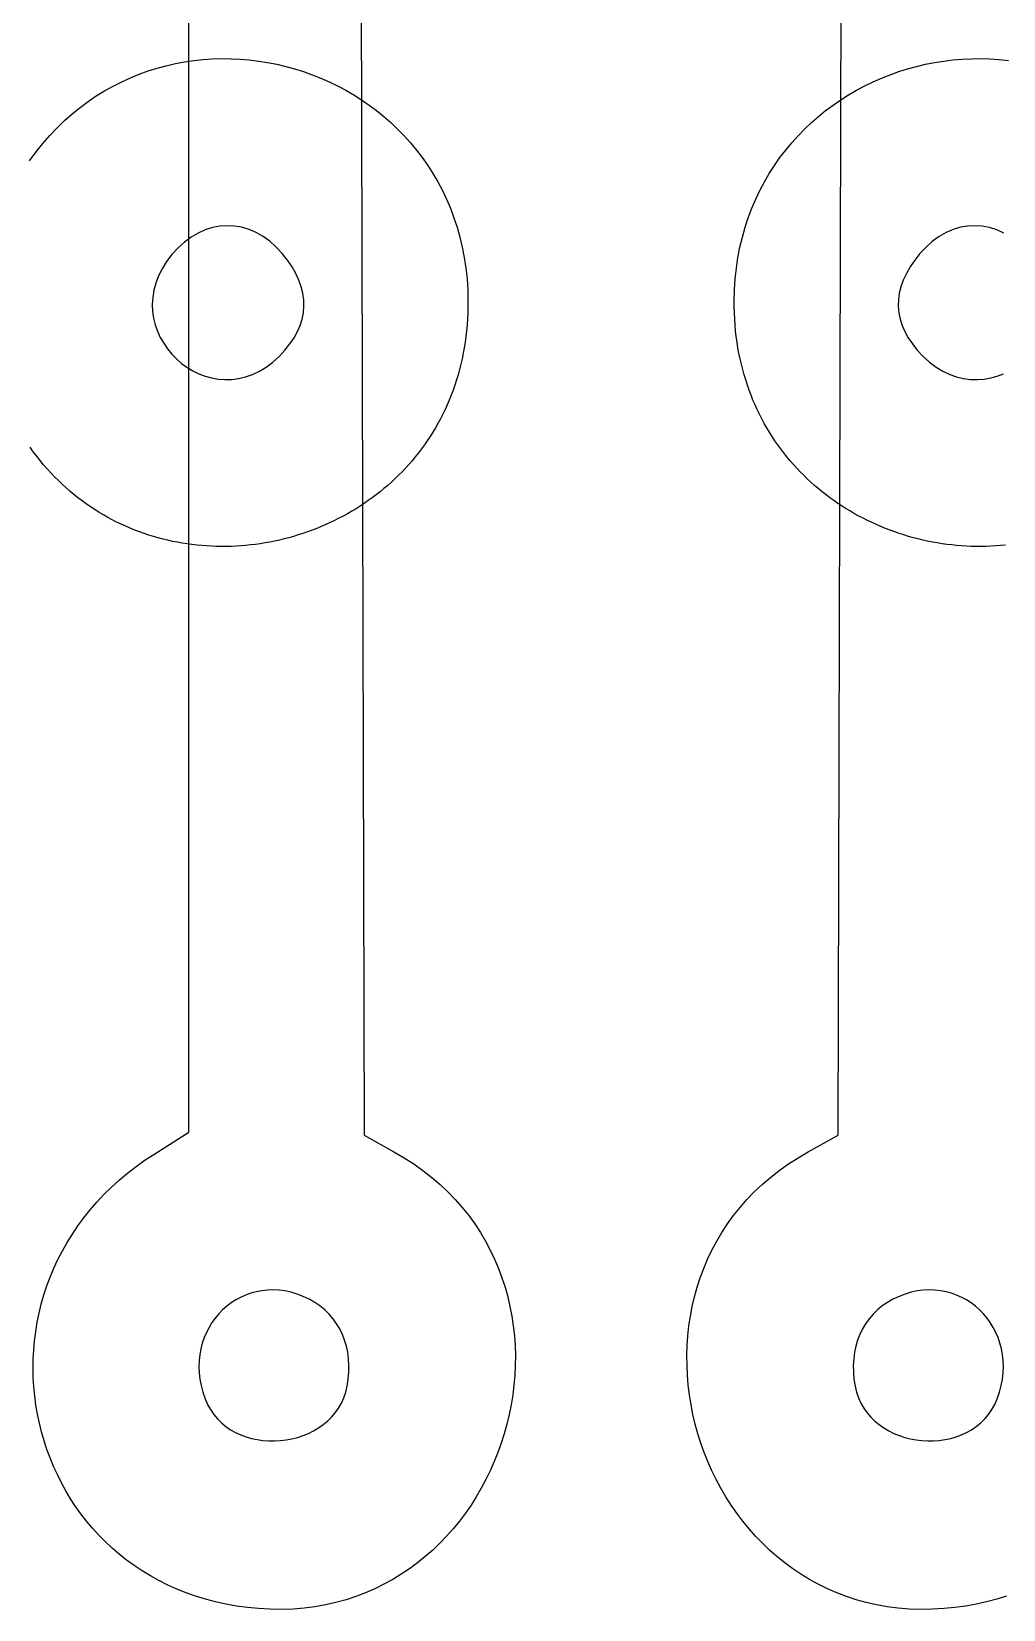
# Model space of a CAD drawing. Header units: inches. Extents: x -4 to 338, y -3 to 155.
# Drawn here: x 11.946 to 14.013, y 0.416 to 3.773 of the extents above; entities that cross this region are included whole.
import ezdxf

# ---------------------------------------------------------------- set-up
doc = ezdxf.new("R2010")
doc.units = ezdxf.units.IN
doc.layers.add('Bottom Overlay', color=54, linetype='Continuous')
doc.layers.add('Top Overlay', color=2, linetype='Continuous')

# ---------------------------------------------------------------- blocks, each defined once
blk = doc.blocks.new('IMPORTED_IMAGE_B_1')
at = {"layer": 'Bottom Overlay'}
for p, q in [((10.4995, -19.1533), (10.5088, -15.4235)), ((9.032, -16.8891), (9.0511, -16.8831)), ((9.0511, -16.8831), (9.0704, -16.8779)), ((9.0704, -16.8779), (9.0899, -16.8734)), ((9.0899, -16.8734), (9.1094, -16.8698)), ((9.1094, -16.8698), (9.129, -16.8669)), ((9.129, -16.8669), (9.1487, -16.8648)), ((9.1487, -16.8648), (9.1684, -16.8635)), ((9.1684, -16.8635), (9.1881, -16.8629)), ((9.1881, -16.8629), (9.2078, -16.863)), ((9.2078, -16.863), (9.2275, -16.8639)), ((9.2275, -16.8639), (9.2471, -16.8656)), ((9.2471, -16.8656), (9.2667, -16.868)), ((9.2667, -16.868), (9.2861, -16.8711)), ((9.2861, -16.8711), (9.3054, -16.8749)), ((9.3054, -16.8749), (9.3245, -16.8794)), ((9.3245, -16.8794), (9.3434, -16.8846)), ((9.3434, -16.8846), (9.3622, -16.8905)), ((8.9575, -16.9213), (8.9757, -16.912)), ((8.9757, -16.912), (8.9943, -16.9036)), ((8.9943, -16.9036), (9.013, -16.8959)), ((9.013, -16.8959), (9.032, -16.8891)), ((9.3622, -16.8905), (9.3807, -16.8971)), ((9.3807, -16.8971), (9.399, -16.9043)), ((9.399, -16.9043), (9.417, -16.9123)), ((9.417, -16.9123), (9.4347, -16.9209)), ((8.9043, -16.9542), (8.9217, -16.9424)), ((8.9217, -16.9424), (8.9394, -16.9315)), ((8.9394, -16.9315), (8.9575, -16.9213)), ((9.4347, -16.9209), (9.4521, -16.9301)), ((9.4521, -16.9301), (9.4691, -16.9401)), ((9.4691, -16.9401), (9.4857, -16.9506)), ((9.4857, -16.9506), (9.502, -16.9618)), ((8.8543, -16.9948), (8.8706, -16.9804)), ((8.8706, -16.9804), (8.8873, -16.9669)), ((8.8873, -16.9669), (8.9043, -16.9542)), ((9.502, -16.9618), (9.5178, -16.9736)), ((9.5178, -16.9736), (9.5332, -16.9861)), ((9.5332, -16.9861), (9.5482, -16.9991)), ((8.823, -17.0262), (8.8385, -17.0101)), ((8.8385, -17.0101), (8.8543, -16.9948)), ((9.5482, -16.9991), (9.5626, -17.0128)), ((9.5626, -17.0128), (9.5766, -17.0271)), ((8.7936, -17.0612), (8.8081, -17.0433)), ((8.8081, -17.0433), (8.823, -17.0262)), ((9.5766, -17.0271), (9.5899, -17.0419)), ((9.5899, -17.0419), (9.6028, -17.0574)), ((8.7796, -17.0801), (8.7936, -17.0612)), ((9.6028, -17.0574), (9.615, -17.0734)), ((9.615, -17.0734), (9.6267, -17.09)), ((9.6267, -17.09), (9.6377, -17.1072)), ((9.6377, -17.1072), (9.648, -17.1249)), ((9.648, -17.1249), (9.6577, -17.1432)), ((9.6577, -17.1432), (9.6666, -17.162)), ((9.6666, -17.162), (9.6749, -17.1814)), ((9.6749, -17.1814), (9.6824, -17.2013)), ((9.1846, -17.2194), (9.169, -17.2223)), ((9.2002, -17.2183), (9.1846, -17.2194)), ((9.1846, -17.2194), (9.1846, -17.2194)), ((9.2158, -17.2191), (9.2002, -17.2183)), ((9.2002, -17.2183), (9.2002, -17.2183)), ((9.2313, -17.2218), (9.2158, -17.2191)), ((9.2158, -17.2191), (9.2158, -17.2191)), ((9.6824, -17.2013), (9.6891, -17.2217)), ((9.1094, -17.2531), (9.0956, -17.2656)), ((9.1237, -17.2426), (9.1094, -17.2531)), ((9.1094, -17.2531), (9.1094, -17.2531)), ((9.1385, -17.234), (9.1237, -17.2426)), ((9.1237, -17.2426), (9.1237, -17.2426)), ((9.1536, -17.2272), (9.1385, -17.234)), ((9.1385, -17.234), (9.1385, -17.234)), ((9.169, -17.2223), (9.1536, -17.2272)), ((9.1536, -17.2272), (9.1536, -17.2272)), ((9.169, -17.2223), (9.169, -17.2223)), ((9.2467, -17.2264), (9.2313, -17.2218)), ((9.2313, -17.2218), (9.2313, -17.2218)), ((9.2617, -17.2328), (9.2467, -17.2264)), ((9.2467, -17.2264), (9.2467, -17.2264)), ((9.2764, -17.2412), (9.2617, -17.2328)), ((9.2617, -17.2328), (9.2617, -17.2328)), ((9.2906, -17.2515), (9.2764, -17.2412)), ((9.2764, -17.2412), (9.2764, -17.2412)), ((9.3042, -17.2637), (9.2906, -17.2515)), ((9.2906, -17.2515), (9.2906, -17.2515)), ((9.6891, -17.2217), (9.695, -17.2426)), ((9.695, -17.2426), (9.7, -17.2641)), ((9.0825, -17.2799), (9.071, -17.2948)), ((9.0956, -17.2656), (9.0825, -17.2799)), ((9.0825, -17.2799), (9.0825, -17.2799)), ((9.0956, -17.2656), (9.0956, -17.2656)), ((9.3172, -17.2777), (9.3042, -17.2637)), ((9.3042, -17.2637), (9.3042, -17.2637)), ((9.3283, -17.2919), (9.3172, -17.2777)), ((9.3172, -17.2777), (9.3172, -17.2777)), ((9.7, -17.2641), (9.7043, -17.286)), ((9.7043, -17.286), (9.7076, -17.3085)), ((9.0615, -17.31), (9.0539, -17.3252)), ((9.071, -17.2948), (9.0615, -17.31)), ((9.0615, -17.31), (9.0615, -17.31)), ((9.071, -17.2948), (9.071, -17.2948)), ((9.338, -17.306), (9.3283, -17.2919)), ((9.3283, -17.2919), (9.3283, -17.2919)), ((9.3461, -17.3202), (9.338, -17.306)), ((9.338, -17.306), (9.338, -17.306)), ((9.3526, -17.3342), (9.3461, -17.3202)), ((9.3461, -17.3202), (9.3461, -17.3202)), ((9.7076, -17.3085), (9.7101, -17.3314)), ((9.0441, -17.3558), (9.0417, -17.371)), ((9.0481, -17.3405), (9.0441, -17.3558)), ((9.0441, -17.3558), (9.0441, -17.3558)), ((9.0539, -17.3252), (9.0481, -17.3405)), ((9.0481, -17.3405), (9.0481, -17.3405)), ((9.0539, -17.3252), (9.0539, -17.3252)), ((9.3576, -17.3482), (9.3526, -17.3342)), ((9.3526, -17.3342), (9.3526, -17.3342)), ((9.3611, -17.3621), (9.3576, -17.3482)), ((9.3576, -17.3482), (9.3576, -17.3482)), ((9.7101, -17.3314), (9.7116, -17.3548)), ((9.7116, -17.3548), (9.7122, -17.3787)), ((9.0417, -17.371), (9.0408, -17.386)), ((9.0408, -17.386), (9.0408, -17.386)), ((9.0408, -17.386), (9.0415, -17.4008)), ((9.0417, -17.371), (9.0417, -17.371)), ((9.363, -17.376), (9.3611, -17.3621)), ((9.3611, -17.3621), (9.3611, -17.3621)), ((9.3634, -17.3897), (9.363, -17.376)), ((9.363, -17.376), (9.363, -17.376)), ((9.7122, -17.3787), (9.7122, -17.3916)), ((9.0415, -17.4008), (9.0415, -17.4008)), ((9.0415, -17.4008), (9.0437, -17.4153)), ((9.0437, -17.4153), (9.0437, -17.4153)), ((9.0437, -17.4153), (9.0472, -17.4294)), ((9.3553, -17.4304), (9.3596, -17.417)), ((9.3596, -17.417), (9.3623, -17.4034)), ((9.3596, -17.417), (9.3596, -17.417)), ((9.3623, -17.4034), (9.3634, -17.3897)), ((9.3623, -17.4034), (9.3623, -17.4034)), ((9.3634, -17.3897), (9.3634, -17.3897)), ((9.7112, -17.4171), (9.7103, -17.4296)), ((9.7118, -17.4044), (9.7112, -17.4171)), ((9.7122, -17.3916), (9.7118, -17.4044)), ((9.0472, -17.4294), (9.0472, -17.4294)), ((9.0472, -17.4294), (9.0519, -17.443)), ((9.0519, -17.443), (9.0519, -17.443)), ((9.0519, -17.443), (9.0579, -17.4561)), ((9.0579, -17.4561), (9.0579, -17.4561)), ((9.0579, -17.4561), (9.065, -17.4686)), ((9.3423, -17.457), (9.3496, -17.4437)), ((9.3496, -17.4437), (9.3553, -17.4304)), ((9.3496, -17.4437), (9.3496, -17.4437)), ((9.3553, -17.4304), (9.3553, -17.4304)), ((9.7078, -17.4542), (9.7061, -17.4662)), ((9.7092, -17.4419), (9.7078, -17.4542)), ((9.7103, -17.4296), (9.7092, -17.4419)), ((9.065, -17.4686), (9.065, -17.4686)), ((9.065, -17.4686), (9.0731, -17.4804)), ((9.0731, -17.4804), (9.0731, -17.4804)), ((9.0731, -17.4804), (9.0822, -17.4915)), ((9.3111, -17.4957), (9.323, -17.483)), ((9.323, -17.483), (9.3334, -17.47)), ((9.323, -17.483), (9.323, -17.483)), ((9.3334, -17.47), (9.3423, -17.457)), ((9.3334, -17.47), (9.3334, -17.47)), ((9.3423, -17.457), (9.3423, -17.457)), ((9.7021, -17.4899), (9.6997, -17.5016)), ((9.7043, -17.4782), (9.7021, -17.4899)), ((9.7061, -17.4662), (9.7043, -17.4782)), ((9.0822, -17.4915), (9.0822, -17.4915)), ((9.0822, -17.4915), (9.0922, -17.5018)), ((9.0922, -17.5018), (9.0922, -17.5018)), ((9.0922, -17.5018), (9.103, -17.5112)), ((9.103, -17.5112), (9.103, -17.5112)), ((9.103, -17.5112), (9.1145, -17.5196)), ((9.1145, -17.5196), (9.1145, -17.5196)), ((9.1145, -17.5196), (9.1268, -17.5269)), ((9.2686, -17.5279), (9.283, -17.5191)), ((9.283, -17.5191), (9.2972, -17.5084)), ((9.283, -17.5191), (9.283, -17.5191)), ((9.2972, -17.5084), (9.3111, -17.4957)), ((9.2972, -17.5084), (9.2972, -17.5084)), ((9.3111, -17.4957), (9.3111, -17.4957)), ((9.6971, -17.5131), (9.6942, -17.5244)), ((9.6997, -17.5016), (9.6971, -17.5131)), ((9.1268, -17.5269), (9.1268, -17.5269)), ((9.1268, -17.5269), (9.1396, -17.5332)), ((9.1396, -17.5332), (9.1396, -17.5332)), ((9.1396, -17.5332), (9.1529, -17.5383)), ((9.1529, -17.5383), (9.1529, -17.5383)), ((9.1529, -17.5383), (9.1666, -17.5421)), ((9.1666, -17.5421), (9.1666, -17.5421)), ((9.1666, -17.5421), (9.1807, -17.5447)), ((9.1807, -17.5447), (9.1807, -17.5447)), ((9.1807, -17.5447), (9.1951, -17.5458)), ((9.1951, -17.5458), (9.2097, -17.5454)), ((9.1951, -17.5458), (9.1951, -17.5458)), ((9.2097, -17.5454), (9.2244, -17.5435)), ((9.2097, -17.5454), (9.2097, -17.5454)), ((9.2244, -17.5435), (9.2392, -17.54)), ((9.2244, -17.5435), (9.2244, -17.5435)), ((9.2392, -17.54), (9.2539, -17.5348)), ((9.2392, -17.54), (9.2392, -17.54)), ((9.2539, -17.5348), (9.2686, -17.5279)), ((9.2539, -17.5348), (9.2539, -17.5348)), ((9.2686, -17.5279), (9.2686, -17.5279)), ((9.6878, -17.5466), (9.6843, -17.5575)), ((9.6912, -17.5356), (9.6878, -17.5466)), ((9.6942, -17.5244), (9.6912, -17.5356)), ((9.6724, -17.5892), (9.668, -17.5995)), ((9.6766, -17.5788), (9.6724, -17.5892)), ((9.6805, -17.5682), (9.6766, -17.5788)), ((9.6843, -17.5575), (9.6805, -17.5682)), ((9.6585, -17.6195), (9.6535, -17.6293)), ((9.6633, -17.6096), (9.6585, -17.6195)), ((9.668, -17.5995), (9.6633, -17.6096)), ((9.6373, -17.6577), (9.6316, -17.6669)), ((9.6429, -17.6484), (9.6373, -17.6577)), ((9.6483, -17.639), (9.6429, -17.6484)), ((9.6535, -17.6293), (9.6483, -17.639)), ((8.7878, -17.6994), (8.7808, -17.6897)), ((9.6195, -17.6847), (9.6132, -17.6934)), ((9.6256, -17.6759), (9.6195, -17.6847)), ((9.6316, -17.6669), (9.6256, -17.6759)), ((8.795, -17.7088), (8.7878, -17.6994)), ((8.8023, -17.718), (8.795, -17.7088)), ((8.8097, -17.727), (8.8023, -17.718)), ((9.5933, -17.7184), (9.5863, -17.7264)), ((9.6001, -17.7102), (9.5933, -17.7184)), ((9.6067, -17.7019), (9.6001, -17.7102)), ((9.6132, -17.6934), (9.6067, -17.7019)), ((8.8173, -17.7357), (8.8097, -17.727)), ((8.8251, -17.7442), (8.8173, -17.7357)), ((8.8329, -17.7525), (8.8251, -17.7442)), ((8.841, -17.7605), (8.8329, -17.7525)), ((9.5569, -17.7567), (9.5492, -17.7639)), ((9.5645, -17.7494), (9.5569, -17.7567)), ((9.5719, -17.7419), (9.5645, -17.7494)), ((9.5792, -17.7342), (9.5719, -17.7419)), ((9.5863, -17.7264), (9.5792, -17.7342)), ((8.8491, -17.7683), (8.841, -17.7605)), ((8.8573, -17.7759), (8.8491, -17.7683)), ((8.8657, -17.7832), (8.8573, -17.7759)), ((8.8742, -17.7903), (8.8657, -17.7832)), ((8.8828, -17.7972), (8.8742, -17.7903)), ((9.5171, -17.7908), (9.5087, -17.7971)), ((9.5253, -17.7843), (9.5171, -17.7908)), ((9.5334, -17.7777), (9.5253, -17.7843)), ((9.5414, -17.7709), (9.5334, -17.7777)), ((9.5492, -17.7639), (9.5414, -17.7709)), ((8.8916, -17.8038), (8.8828, -17.7972)), ((8.9004, -17.8103), (8.8916, -17.8038)), ((8.9094, -17.8164), (8.9004, -17.8103)), ((8.9184, -17.8224), (8.9094, -17.8164)), ((8.9275, -17.8282), (8.9184, -17.8224)), ((9.4652, -17.8258), (9.4562, -17.8311)), ((9.4741, -17.8204), (9.4652, -17.8258)), ((9.4829, -17.8149), (9.4741, -17.8204)), ((9.4916, -17.8091), (9.4829, -17.8149)), ((9.5002, -17.8032), (9.4916, -17.8091)), ((9.5087, -17.7971), (9.5002, -17.8032)), ((8.9368, -17.8337), (8.9275, -17.8282)), ((8.9461, -17.839), (8.9368, -17.8337)), ((8.9555, -17.844), (8.9461, -17.839)), ((8.965, -17.8489), (8.9555, -17.844)), ((8.9746, -17.8535), (8.965, -17.8489)), ((8.9842, -17.8579), (8.9746, -17.8535)), ((8.9939, -17.8621), (8.9842, -17.8579)), ((9.4001, -17.8585), (9.3905, -17.8625)), ((9.4097, -17.8544), (9.4001, -17.8585)), ((9.4191, -17.8501), (9.4097, -17.8544)), ((9.4285, -17.8456), (9.4191, -17.8501)), ((9.4378, -17.8409), (9.4285, -17.8456)), ((9.447, -17.8361), (9.4378, -17.8409)), ((9.4562, -17.8311), (9.447, -17.8361)), ((9.0037, -17.866), (8.9939, -17.8621)), ((9.0136, -17.8698), (9.0037, -17.866)), ((9.0235, -17.8733), (9.0136, -17.8698)), ((9.0334, -17.8766), (9.0235, -17.8733)), ((9.0435, -17.8797), (9.0334, -17.8766)), ((9.0535, -17.8826), (9.0435, -17.8797)), ((9.0637, -17.8853), (9.0535, -17.8826)), ((9.0738, -17.8877), (9.0637, -17.8853)), ((9.084, -17.8899), (9.0738, -17.8877)), ((9.0943, -17.892), (9.084, -17.8899)), ((9.1045, -17.8938), (9.0943, -17.892)), ((9.2908, -17.8914), (9.2805, -17.8932)), ((9.301, -17.8894), (9.2908, -17.8914)), ((9.3111, -17.8872), (9.301, -17.8894)), ((9.3212, -17.8847), (9.3111, -17.8872)), ((9.3313, -17.8821), (9.3212, -17.8847)), ((9.3413, -17.8793), (9.3313, -17.8821)), ((9.3513, -17.8763), (9.3413, -17.8793)), ((9.3612, -17.8732), (9.3513, -17.8763)), ((9.371, -17.8698), (9.3612, -17.8732)), ((9.3808, -17.8662), (9.371, -17.8698)), ((9.3905, -17.8625), (9.3808, -17.8662)), ((9.1148, -17.8954), (9.1045, -17.8938)), ((9.1252, -17.8968), (9.1148, -17.8954)), ((9.1355, -17.898), (9.1252, -17.8968)), ((9.1459, -17.899), (9.1355, -17.898)), ((9.1562, -17.8997), (9.1459, -17.899)), ((9.1666, -17.9003), (9.1562, -17.8997)), ((9.177, -17.9007), (9.1666, -17.9003)), ((9.1874, -17.9008), (9.177, -17.9007)), ((9.1978, -17.9008), (9.1874, -17.9008)), ((9.2082, -17.9006), (9.1978, -17.9008)), ((9.2186, -17.9001), (9.2082, -17.9006)), ((9.229, -17.8995), (9.2186, -17.9001)), ((9.2393, -17.8986), (9.229, -17.8995)), ((9.2497, -17.8976), (9.2393, -17.8986)), ((9.26, -17.8963), (9.2497, -17.8976)), ((9.2703, -17.8949), (9.26, -17.8963)), ((9.2805, -17.8932), (9.2703, -17.8949)), ((10.4359, -19.1886), (10.4995, -19.1533)), ((10.3937, -19.2145), (10.4143, -19.2012)), ((10.4143, -19.2012), (10.4359, -19.1886)), ((10.3554, -19.2431), (10.3741, -19.2285)), ((10.3741, -19.2285), (10.3937, -19.2145)), ((10.3211, -19.274), (10.3378, -19.2583)), ((10.3378, -19.2583), (10.3554, -19.2431)), ((10.2907, -19.3072), (10.3054, -19.2904)), ((10.3054, -19.2904), (10.3211, -19.274)), ((10.264, -19.3423), (10.2769, -19.3245)), ((10.2769, -19.3245), (10.2907, -19.3072)), ((10.2411, -19.379), (10.2521, -19.3605)), ((10.2521, -19.3605), (10.264, -19.3423)), ((10.2218, -19.4173), (10.231, -19.398)), ((10.231, -19.398), (10.2411, -19.379)), ((10.2061, -19.4567), (10.2135, -19.4369)), ((10.2135, -19.4369), (10.2218, -19.4173)), ((10.1996, -19.4769), (10.2061, -19.4567)), ((10.1891, -19.5177), (10.1939, -19.4972)), ((10.1939, -19.4972), (10.1996, -19.4769)), ((10.6159, -19.5025), (10.6041, -19.5092)), ((10.6289, -19.4963), (10.6159, -19.5025)), ((10.6159, -19.5025), (10.6159, -19.5025)), ((10.6419, -19.4914), (10.6289, -19.4963)), ((10.6289, -19.4963), (10.6289, -19.4963)), ((10.6548, -19.4875), (10.6419, -19.4914)), ((10.6419, -19.4914), (10.6419, -19.4914)), ((10.6676, -19.4848), (10.6548, -19.4875)), ((10.6548, -19.4875), (10.6548, -19.4875)), ((10.6803, -19.4831), (10.6676, -19.4848)), ((10.6676, -19.4848), (10.6676, -19.4848)), ((10.6928, -19.4825), (10.6803, -19.4831)), ((10.6803, -19.4831), (10.6803, -19.4831)), ((10.7051, -19.4828), (10.6928, -19.4825)), ((10.6928, -19.4825), (10.6928, -19.4825)), ((10.7171, -19.4842), (10.7051, -19.4828)), ((10.7051, -19.4828), (10.7051, -19.4828)), ((10.7289, -19.4864), (10.7171, -19.4842)), ((10.7171, -19.4842), (10.7171, -19.4842)), ((10.7403, -19.4895), (10.7289, -19.4864)), ((10.7289, -19.4864), (10.7289, -19.4864)), ((10.7514, -19.4935), (10.7403, -19.4895)), ((10.7403, -19.4895), (10.7403, -19.4895)), ((10.7621, -19.4984), (10.7514, -19.4935)), ((10.7514, -19.4935), (10.7514, -19.4935)), ((10.7724, -19.504), (10.7621, -19.4984)), ((10.7621, -19.4984), (10.7621, -19.4984)), ((10.7822, -19.5103), (10.7724, -19.504)), ((10.7724, -19.504), (10.7724, -19.504)), ((10.1852, -19.5384), (10.1891, -19.5177)), ((10.5738, -19.5341), (10.5654, -19.5439)), ((10.5831, -19.525), (10.5738, -19.5341)), ((10.5738, -19.5341), (10.5738, -19.5341)), ((10.5932, -19.5167), (10.5831, -19.525)), ((10.5831, -19.525), (10.5831, -19.525)), ((10.6041, -19.5092), (10.5932, -19.5167)), ((10.5932, -19.5167), (10.5932, -19.5167)), ((10.6041, -19.5092), (10.6041, -19.5092)), ((10.7914, -19.5174), (10.7822, -19.5103)), ((10.7822, -19.5103), (10.7822, -19.5103)), ((10.8002, -19.5252), (10.7914, -19.5174)), ((10.7914, -19.5174), (10.7914, -19.5174)), ((10.8084, -19.5336), (10.8002, -19.5252)), ((10.8002, -19.5252), (10.8002, -19.5252)), ((10.816, -19.5426), (10.8084, -19.5336)), ((10.8084, -19.5336), (10.8084, -19.5336)), ((10.1798, -19.5801), (10.1821, -19.5592)), ((10.1821, -19.5592), (10.1852, -19.5384)), ((10.5513, -19.5655), (10.5456, -19.5771)), ((10.5579, -19.5544), (10.5513, -19.5655)), ((10.5513, -19.5655), (10.5513, -19.5655)), ((10.5654, -19.5439), (10.5579, -19.5544)), ((10.5579, -19.5544), (10.5579, -19.5544)), ((10.5654, -19.5439), (10.5654, -19.5439)), ((10.8229, -19.5522), (10.816, -19.5426)), ((10.816, -19.5426), (10.816, -19.5426)), ((10.8291, -19.5623), (10.8229, -19.5522)), ((10.8229, -19.5522), (10.8229, -19.5522)), ((10.8347, -19.573), (10.8291, -19.5623)), ((10.8291, -19.5623), (10.8291, -19.5623)), ((10.1778, -19.6222), (10.1784, -19.6011)), ((10.1784, -19.6011), (10.1798, -19.5801)), ((10.5371, -19.6021), (10.5343, -19.6153)), ((10.5409, -19.5894), (10.5371, -19.6021)), ((10.5371, -19.6021), (10.5371, -19.6021)), ((10.5456, -19.5771), (10.5409, -19.5894)), ((10.5409, -19.5894), (10.5409, -19.5894)), ((10.5456, -19.5771), (10.5456, -19.5771)), ((10.8394, -19.5841), (10.8347, -19.573)), ((10.8347, -19.573), (10.8347, -19.573)), ((10.8434, -19.5957), (10.8394, -19.5841)), ((10.8394, -19.5841), (10.8394, -19.5841)), ((10.8466, -19.6077), (10.8434, -19.5957)), ((10.8434, -19.5957), (10.8434, -19.5957)), ((10.178, -19.6432), (10.1778, -19.6222)), ((10.5325, -19.629), (10.5316, -19.643)), ((10.5343, -19.6153), (10.5325, -19.629)), ((10.5325, -19.629), (10.5325, -19.629)), ((10.5343, -19.6153), (10.5343, -19.6153)), ((10.8489, -19.6201), (10.8466, -19.6077)), ((10.8466, -19.6077), (10.8466, -19.6077)), ((10.8502, -19.6328), (10.8489, -19.6201)), ((10.8489, -19.6201), (10.8489, -19.6201)), ((10.8507, -19.6458), (10.8502, -19.6328)), ((10.8502, -19.6328), (10.8502, -19.6328)), ((10.1789, -19.6642), (10.178, -19.6432)), ((10.1807, -19.6852), (10.1789, -19.6642)), ((10.5316, -19.643), (10.5316, -19.643)), ((10.5316, -19.643), (10.5318, -19.6574)), ((10.5318, -19.6574), (10.5318, -19.6574)), ((10.5318, -19.6574), (10.5331, -19.6721)), ((10.5331, -19.6721), (10.5331, -19.6721)), ((10.5331, -19.6721), (10.5354, -19.6871)), ((10.8486, -19.6725), (10.8502, -19.659)), ((10.8502, -19.659), (10.8507, -19.6458)), ((10.8502, -19.659), (10.8502, -19.659)), ((10.8507, -19.6458), (10.8507, -19.6458)), ((10.1833, -19.7061), (10.1807, -19.6852)), ((10.5354, -19.6871), (10.5354, -19.6871)), ((10.5354, -19.6871), (10.5384, -19.6998)), ((10.5384, -19.6998), (10.5384, -19.6998)), ((10.5384, -19.6998), (10.5425, -19.7119)), ((10.8376, -19.7141), (10.8424, -19.7001)), ((10.8424, -19.7001), (10.8461, -19.6862)), ((10.8424, -19.7001), (10.8424, -19.7001)), ((10.8461, -19.6862), (10.8486, -19.6725)), ((10.8461, -19.6862), (10.8461, -19.6862)), ((10.8486, -19.6725), (10.8486, -19.6725)), ((10.1866, -19.7269), (10.1833, -19.7061)), ((10.1907, -19.7476), (10.1866, -19.7269)), ((10.5425, -19.7119), (10.5425, -19.7119)), ((10.5425, -19.7119), (10.5477, -19.7233)), ((10.5477, -19.7233), (10.5477, -19.7233)), ((10.5477, -19.7233), (10.5538, -19.7339)), ((10.5538, -19.7339), (10.5538, -19.7339)), ((10.5538, -19.7339), (10.5608, -19.7438)), ((10.8191, -19.7476), (10.8262, -19.7373)), ((10.8262, -19.7373), (10.8324, -19.7262)), ((10.8262, -19.7373), (10.8262, -19.7373)), ((10.8324, -19.7262), (10.8376, -19.7141)), ((10.8324, -19.7262), (10.8324, -19.7262)), ((10.8376, -19.7141), (10.8376, -19.7141)), ((10.1956, -19.7681), (10.1907, -19.7476)), ((10.2012, -19.7884), (10.1956, -19.7681)), ((10.5608, -19.7438), (10.5608, -19.7438)), ((10.5608, -19.7438), (10.5687, -19.753)), ((10.5687, -19.753), (10.5687, -19.753)), ((10.5687, -19.753), (10.5773, -19.7615)), ((10.5773, -19.7615), (10.5773, -19.7615)), ((10.5773, -19.7615), (10.5866, -19.7692)), ((10.5866, -19.7692), (10.5866, -19.7692)), ((10.5866, -19.7692), (10.5965, -19.7761)), ((10.7932, -19.7731), (10.8025, -19.7655)), ((10.8025, -19.7655), (10.8112, -19.757)), ((10.8025, -19.7655), (10.8025, -19.7655)), ((10.8112, -19.757), (10.8191, -19.7476)), ((10.8112, -19.757), (10.8112, -19.757)), ((10.8191, -19.7476), (10.8191, -19.7476)), ((10.2076, -19.8085), (10.2012, -19.7884)), ((10.5965, -19.7761), (10.5965, -19.7761)), ((10.5965, -19.7761), (10.6069, -19.7823)), ((10.6069, -19.7823), (10.6069, -19.7823)), ((10.6069, -19.7823), (10.6179, -19.7877)), ((10.6179, -19.7877), (10.6179, -19.7877)), ((10.6179, -19.7877), (10.6292, -19.7924)), ((10.6292, -19.7924), (10.6292, -19.7924)), ((10.6292, -19.7924), (10.6409, -19.7962)), ((10.6409, -19.7962), (10.6409, -19.7962)), ((10.6409, -19.7962), (10.6529, -19.7993)), ((10.6529, -19.7993), (10.6529, -19.7993)), ((10.6529, -19.7993), (10.6651, -19.8016)), ((10.6651, -19.8016), (10.6651, -19.8016)), ((10.6651, -19.8016), (10.6774, -19.8031)), ((10.6774, -19.8031), (10.6774, -19.8031)), ((10.6774, -19.8031), (10.6898, -19.8038)), ((10.6898, -19.8038), (10.7022, -19.8037)), ((10.6898, -19.8038), (10.6898, -19.8038)), ((10.7022, -19.8037), (10.7145, -19.8028)), ((10.7022, -19.8037), (10.7022, -19.8037)), ((10.7145, -19.8028), (10.7267, -19.8011)), ((10.7145, -19.8028), (10.7145, -19.8028)), ((10.7267, -19.8011), (10.7387, -19.7985)), ((10.7267, -19.8011), (10.7267, -19.8011)), ((10.7387, -19.7985), (10.7504, -19.7951)), ((10.7387, -19.7985), (10.7387, -19.7985)), ((10.7504, -19.7951), (10.7618, -19.7909)), ((10.7504, -19.7951), (10.7504, -19.7951)), ((10.7618, -19.7909), (10.7727, -19.7858)), ((10.7618, -19.7909), (10.7618, -19.7909)), ((10.7727, -19.7858), (10.7832, -19.7799)), ((10.7727, -19.7858), (10.7727, -19.7858)), ((10.7832, -19.7799), (10.7932, -19.7731)), ((10.7832, -19.7799), (10.7832, -19.7799)), ((10.7932, -19.7731), (10.7932, -19.7731)), ((10.2147, -19.8284), (10.2076, -19.8085)), ((10.2225, -19.8479), (10.2147, -19.8284)), ((10.231, -19.8672), (10.2225, -19.8479)), ((10.2402, -19.8861), (10.231, -19.8672)), ((10.2501, -19.9046), (10.2402, -19.8861)), ((10.2607, -19.9228), (10.2501, -19.9046)), ((10.272, -19.9405), (10.2607, -19.9228)), ((10.284, -19.9577), (10.272, -19.9405)), ((10.2966, -19.9745), (10.284, -19.9577)), ((10.3099, -19.9907), (10.2966, -19.9745)), ((10.3238, -20.0065), (10.3099, -19.9907)), ((10.3383, -20.0216), (10.3238, -20.0065)), ((10.3535, -20.0361), (10.3383, -20.0216)), ((10.3693, -20.05), (10.3535, -20.0361)), ((10.3857, -20.0632), (10.3693, -20.05)), ((10.4027, -20.0758), (10.3857, -20.0632)), ((10.4203, -20.0876), (10.4027, -20.0758)), ((10.4385, -20.0987), (10.4203, -20.0876)), ((10.4572, -20.1089), (10.4385, -20.0987)), ((10.4765, -20.1184), (10.4572, -20.1089)), ((10.4964, -20.127), (10.4765, -20.1184)), ((10.5168, -20.1348), (10.4964, -20.127)), ((10.5378, -20.1417), (10.5168, -20.1348)), ((10.5593, -20.1476), (10.5378, -20.1417)), ((10.8367, -20.1407), (10.8152, -20.1464)), ((10.8577, -20.1343), (10.8367, -20.1407)), ((10.5813, -20.1526), (10.5593, -20.1476)), ((10.6038, -20.1566), (10.5813, -20.1526)), ((10.6268, -20.1596), (10.6038, -20.1566)), ((10.6504, -20.1615), (10.6268, -20.1596)), ((10.6744, -20.1624), (10.6504, -20.1615)), ((10.6989, -20.1621), (10.6744, -20.1624)), ((10.6744, -20.1624), (10.6744, -20.1624)), ((10.7238, -20.1607), (10.6989, -20.1621)), ((10.7475, -20.1584), (10.7238, -20.1607)), ((10.7706, -20.1553), (10.7475, -20.1584)), ((10.7932, -20.1512), (10.7706, -20.1553)), ((10.8152, -20.1464), (10.7932, -20.1512))]:
    blk.add_line(p, q, dxfattribs=at)
blk = doc.blocks.new('IMPORTED_IMAGE_B_2')
at = {"layer": 'Top Overlay'}
for p, q in [((9.4818, -15.4235), (9.4911, -19.1533)), ((9.1187, -19.1469), (9.1187, -16.4401)), ((10.6284, -16.8905), (10.6472, -16.8846)), ((10.6472, -16.8846), (10.6661, -16.8794)), ((10.6661, -16.8794), (10.6853, -16.8749)), ((10.6853, -16.8749), (10.7045, -16.8711)), ((10.7045, -16.8711), (10.724, -16.868)), ((10.724, -16.868), (10.7435, -16.8656)), ((10.7435, -16.8656), (10.7631, -16.8639)), ((10.7631, -16.8639), (10.7828, -16.863)), ((10.7828, -16.863), (10.8025, -16.8629)), ((10.8025, -16.8629), (10.8222, -16.8635)), ((10.8222, -16.8635), (10.8419, -16.8648)), ((10.8419, -16.8648), (10.8616, -16.8669)), ((10.5559, -16.9209), (10.5736, -16.9123)), ((10.5736, -16.9123), (10.5916, -16.9043)), ((10.5916, -16.9043), (10.6099, -16.8971)), ((10.6099, -16.8971), (10.6284, -16.8905)), ((10.4886, -16.9618), (10.5049, -16.9506)), ((10.5049, -16.9506), (10.5215, -16.9401)), ((10.5215, -16.9401), (10.5386, -16.9301)), ((10.5386, -16.9301), (10.5559, -16.9209)), ((10.4424, -16.9991), (10.4574, -16.9861)), ((10.4574, -16.9861), (10.4728, -16.9736)), ((10.4728, -16.9736), (10.4886, -16.9618)), ((10.4141, -17.0271), (10.428, -17.0128)), ((10.428, -17.0128), (10.4424, -16.9991)), ((10.3878, -17.0574), (10.4007, -17.0419)), ((10.4007, -17.0419), (10.4141, -17.0271)), ((10.3639, -17.09), (10.3756, -17.0734)), ((10.3756, -17.0734), (10.3878, -17.0574)), ((10.3426, -17.1249), (10.3529, -17.1072)), ((10.3529, -17.1072), (10.3639, -17.09)), ((10.324, -17.162), (10.3329, -17.1432)), ((10.3329, -17.1432), (10.3426, -17.1249)), ((10.3083, -17.2013), (10.3157, -17.1814)), ((10.3157, -17.1814), (10.324, -17.162)), ((10.3016, -17.2217), (10.3083, -17.2013)), ((10.7748, -17.2191), (10.7593, -17.2218)), ((10.7904, -17.2183), (10.7748, -17.2191)), ((10.7748, -17.2191), (10.7748, -17.2191)), ((10.806, -17.2194), (10.7904, -17.2183)), ((10.7904, -17.2183), (10.7904, -17.2183)), ((10.8216, -17.2223), (10.806, -17.2194)), ((10.806, -17.2194), (10.806, -17.2194)), ((10.2906, -17.2641), (10.2957, -17.2426)), ((10.2957, -17.2426), (10.3016, -17.2217)), ((10.7001, -17.2515), (10.6864, -17.2637)), ((10.7143, -17.2412), (10.7001, -17.2515)), ((10.7001, -17.2515), (10.7001, -17.2515)), ((10.7289, -17.2328), (10.7143, -17.2412)), ((10.7143, -17.2412), (10.7143, -17.2412)), ((10.744, -17.2264), (10.7289, -17.2328)), ((10.7289, -17.2328), (10.7289, -17.2328)), ((10.7593, -17.2218), (10.744, -17.2264)), ((10.744, -17.2264), (10.744, -17.2264)), ((10.7593, -17.2218), (10.7593, -17.2218)), ((10.837, -17.2272), (10.8216, -17.2223)), ((10.8216, -17.2223), (10.8216, -17.2223)), ((10.8521, -17.234), (10.837, -17.2272)), ((10.837, -17.2272), (10.837, -17.2272)), ((10.283, -17.3085), (10.2863, -17.286)), ((10.2863, -17.286), (10.2906, -17.2641)), ((10.6734, -17.2777), (10.6623, -17.2919)), ((10.6864, -17.2637), (10.6734, -17.2777)), ((10.6734, -17.2777), (10.6734, -17.2777)), ((10.6864, -17.2637), (10.6864, -17.2637)), ((10.2805, -17.3314), (10.283, -17.3085)), ((10.6445, -17.3202), (10.638, -17.3342)), ((10.6526, -17.306), (10.6445, -17.3202)), ((10.6445, -17.3202), (10.6445, -17.3202)), ((10.6623, -17.2919), (10.6526, -17.306)), ((10.6526, -17.306), (10.6526, -17.306)), ((10.6623, -17.2919), (10.6623, -17.2919)), ((10.2784, -17.3787), (10.279, -17.3548)), ((10.279, -17.3548), (10.2805, -17.3314)), ((10.633, -17.3482), (10.6295, -17.3621)), ((10.638, -17.3342), (10.633, -17.3482)), ((10.633, -17.3482), (10.633, -17.3482)), ((10.638, -17.3342), (10.638, -17.3342)), ((10.2785, -17.3916), (10.2784, -17.3787)), ((10.6276, -17.376), (10.6272, -17.3897)), ((10.6295, -17.3621), (10.6276, -17.376)), ((10.6276, -17.376), (10.6276, -17.376)), ((10.6295, -17.3621), (10.6295, -17.3621)), ((10.2788, -17.4044), (10.2785, -17.3916)), ((10.2794, -17.4171), (10.2788, -17.4044)), ((10.2803, -17.4296), (10.2794, -17.4171)), ((10.6272, -17.3897), (10.6272, -17.3897)), ((10.6272, -17.3897), (10.6284, -17.4034)), ((10.6284, -17.4034), (10.6284, -17.4034)), ((10.6284, -17.4034), (10.631, -17.417)), ((10.631, -17.417), (10.631, -17.417)), ((10.631, -17.417), (10.6353, -17.4304)), ((10.2814, -17.4419), (10.2803, -17.4296)), ((10.2828, -17.4542), (10.2814, -17.4419)), ((10.2845, -17.4662), (10.2828, -17.4542)), ((10.6353, -17.4304), (10.6353, -17.4304)), ((10.6353, -17.4304), (10.641, -17.4437)), ((10.641, -17.4437), (10.641, -17.4437)), ((10.641, -17.4437), (10.6484, -17.457)), ((10.2864, -17.4782), (10.2845, -17.4662)), ((10.2885, -17.4899), (10.2864, -17.4782)), ((10.2909, -17.5016), (10.2885, -17.4899)), ((10.6484, -17.457), (10.6484, -17.457)), ((10.6484, -17.457), (10.6572, -17.47)), ((10.6572, -17.47), (10.6572, -17.47)), ((10.6572, -17.47), (10.6676, -17.483)), ((10.6676, -17.483), (10.6676, -17.483)), ((10.6676, -17.483), (10.6795, -17.4957)), ((10.2935, -17.5131), (10.2909, -17.5016)), ((10.2964, -17.5244), (10.2935, -17.5131)), ((10.6795, -17.4957), (10.6795, -17.4957)), ((10.6795, -17.4957), (10.6934, -17.5084)), ((10.6934, -17.5084), (10.6934, -17.5084)), ((10.6934, -17.5084), (10.7076, -17.5191)), ((10.7076, -17.5191), (10.7076, -17.5191)), ((10.7076, -17.5191), (10.722, -17.5279)), ((10.2995, -17.5356), (10.2964, -17.5244)), ((10.3028, -17.5466), (10.2995, -17.5356)), ((10.3063, -17.5575), (10.3028, -17.5466)), ((10.722, -17.5279), (10.722, -17.5279)), ((10.722, -17.5279), (10.7367, -17.5348)), ((10.7367, -17.5348), (10.7367, -17.5348)), ((10.7367, -17.5348), (10.7514, -17.54)), ((10.7514, -17.54), (10.7514, -17.54)), ((10.7514, -17.54), (10.7662, -17.5435)), ((10.7662, -17.5435), (10.7662, -17.5435)), ((10.7662, -17.5435), (10.7809, -17.5454)), ((10.7809, -17.5454), (10.7809, -17.5454)), ((10.7809, -17.5454), (10.7955, -17.5458)), ((10.7955, -17.5458), (10.8099, -17.5447)), ((10.7955, -17.5458), (10.7955, -17.5458)), ((10.8099, -17.5447), (10.824, -17.5421)), ((10.8099, -17.5447), (10.8099, -17.5447)), ((10.824, -17.5421), (10.8377, -17.5383)), ((10.824, -17.5421), (10.824, -17.5421)), ((10.8377, -17.5383), (10.8511, -17.5332)), ((10.8377, -17.5383), (10.8377, -17.5383)), ((10.3101, -17.5682), (10.3063, -17.5575)), ((10.3141, -17.5788), (10.3101, -17.5682)), ((10.3183, -17.5892), (10.3141, -17.5788)), ((10.3227, -17.5995), (10.3183, -17.5892)), ((10.3273, -17.6096), (10.3227, -17.5995)), ((10.3321, -17.6195), (10.3273, -17.6096)), ((10.3371, -17.6293), (10.3321, -17.6195)), ((10.3423, -17.639), (10.3371, -17.6293)), ((10.3477, -17.6484), (10.3423, -17.639)), ((10.3533, -17.6577), (10.3477, -17.6484)), ((10.3591, -17.6669), (10.3533, -17.6577)), ((10.365, -17.6759), (10.3591, -17.6669)), ((10.3711, -17.6847), (10.365, -17.6759)), ((10.3774, -17.6934), (10.3711, -17.6847)), ((10.3839, -17.7019), (10.3774, -17.6934)), ((10.3906, -17.7102), (10.3839, -17.7019)), ((10.3974, -17.7184), (10.3906, -17.7102)), ((10.4043, -17.7264), (10.3974, -17.7184)), ((10.4114, -17.7342), (10.4043, -17.7264)), ((10.4187, -17.7419), (10.4114, -17.7342)), ((10.4261, -17.7494), (10.4187, -17.7419)), ((10.4337, -17.7567), (10.4261, -17.7494)), ((10.4414, -17.7639), (10.4337, -17.7567)), ((10.4492, -17.7709), (10.4414, -17.7639)), ((10.4572, -17.7777), (10.4492, -17.7709)), ((10.4653, -17.7843), (10.4572, -17.7777)), ((10.4736, -17.7908), (10.4653, -17.7843)), ((10.4819, -17.7971), (10.4736, -17.7908)), ((10.4904, -17.8032), (10.4819, -17.7971)), ((10.499, -17.8091), (10.4904, -17.8032)), ((10.5077, -17.8149), (10.499, -17.8091)), ((10.5165, -17.8204), (10.5077, -17.8149)), ((10.5254, -17.8258), (10.5165, -17.8204)), ((10.5344, -17.8311), (10.5254, -17.8258)), ((10.5436, -17.8361), (10.5344, -17.8311)), ((10.5528, -17.8409), (10.5436, -17.8361)), ((10.5621, -17.8456), (10.5528, -17.8409)), ((10.5715, -17.8501), (10.5621, -17.8456)), ((10.5809, -17.8544), (10.5715, -17.8501)), ((10.5905, -17.8585), (10.5809, -17.8544)), ((10.6001, -17.8625), (10.5905, -17.8585)), ((10.6098, -17.8662), (10.6001, -17.8625)), ((10.6196, -17.8698), (10.6098, -17.8662)), ((10.6294, -17.8732), (10.6196, -17.8698)), ((10.6393, -17.8763), (10.6294, -17.8732)), ((10.6493, -17.8793), (10.6393, -17.8763)), ((10.6593, -17.8821), (10.6493, -17.8793)), ((10.6694, -17.8847), (10.6593, -17.8821)), ((10.6795, -17.8872), (10.6694, -17.8847)), ((10.6896, -17.8894), (10.6795, -17.8872)), ((10.6998, -17.8914), (10.6896, -17.8894)), ((10.7101, -17.8932), (10.6998, -17.8914)), ((10.7203, -17.8949), (10.7101, -17.8932)), ((10.7306, -17.8963), (10.7203, -17.8949)), ((10.7409, -17.8976), (10.7306, -17.8963)), ((10.7513, -17.8986), (10.7409, -17.8976)), ((10.7616, -17.8995), (10.7513, -17.8986)), ((10.772, -17.9001), (10.7616, -17.8995)), ((10.7824, -17.9006), (10.772, -17.9001)), ((10.7928, -17.9008), (10.7824, -17.9006)), ((10.8032, -17.9008), (10.7928, -17.9008)), ((10.8136, -17.9007), (10.8032, -17.9008)), ((10.824, -17.9003), (10.8136, -17.9007)), ((10.8344, -17.8997), (10.824, -17.9003)), ((10.8447, -17.899), (10.8344, -17.8997)), ((10.8551, -17.898), (10.8447, -17.899)), ((9.0459, -19.1929), (9.1187, -19.1469)), ((9.4911, -19.1533), (9.5547, -19.1886)), ((9.0258, -19.2061), (9.0459, -19.1929)), ((9.5547, -19.1886), (9.5763, -19.2012)), ((9.5763, -19.2012), (9.5969, -19.2145)), ((8.9705, -19.2489), (8.9881, -19.2341)), ((8.9881, -19.2341), (9.0065, -19.2199)), ((9.0065, -19.2199), (9.0258, -19.2061)), ((9.5969, -19.2145), (9.6165, -19.2285)), ((9.6165, -19.2285), (9.6352, -19.2431)), ((8.9379, -19.2798), (8.9538, -19.2641)), ((8.9538, -19.2641), (8.9705, -19.2489)), ((9.6352, -19.2431), (9.6528, -19.2583)), ((9.6528, -19.2583), (9.6695, -19.274)), ((8.9086, -19.3123), (8.9228, -19.2958)), ((8.9228, -19.2958), (8.9379, -19.2798)), ((9.6695, -19.274), (9.6852, -19.2904)), ((9.6852, -19.2904), (9.6999, -19.3072)), ((8.8826, -19.3463), (8.8952, -19.3291)), ((8.8952, -19.3291), (8.9086, -19.3123)), ((9.6999, -19.3072), (9.7137, -19.3245)), ((9.7137, -19.3245), (9.7266, -19.3423)), ((8.8598, -19.3815), (8.8708, -19.3637)), ((8.8708, -19.3637), (8.8826, -19.3463)), ((9.7266, -19.3423), (9.7385, -19.3605)), ((9.7385, -19.3605), (9.7495, -19.379)), ((8.8402, -19.4179), (8.8496, -19.3996)), ((8.8496, -19.3996), (8.8598, -19.3815)), ((9.7495, -19.379), (9.7596, -19.398)), ((9.7596, -19.398), (9.7688, -19.4173)), ((8.8237, -19.4552), (8.8315, -19.4365)), ((8.8315, -19.4365), (8.8402, -19.4179)), ((9.7688, -19.4173), (9.7771, -19.4369)), ((9.7771, -19.4369), (9.7845, -19.4567)), ((8.8167, -19.4742), (8.8237, -19.4552)), ((9.7845, -19.4567), (9.791, -19.4769)), ((8.8048, -19.5126), (8.8104, -19.4933)), ((8.8104, -19.4933), (8.8167, -19.4742)), ((9.2183, -19.504), (9.2085, -19.5103)), ((9.2285, -19.4984), (9.2183, -19.504)), ((9.2183, -19.504), (9.2183, -19.504)), ((9.2392, -19.4935), (9.2285, -19.4984)), ((9.2285, -19.4984), (9.2285, -19.4984)), ((9.2503, -19.4895), (9.2392, -19.4935)), ((9.2392, -19.4935), (9.2392, -19.4935)), ((9.2617, -19.4864), (9.2503, -19.4895)), ((9.2503, -19.4895), (9.2503, -19.4895)), ((9.2735, -19.4842), (9.2617, -19.4864)), ((9.2617, -19.4864), (9.2617, -19.4864)), ((9.2855, -19.4828), (9.2735, -19.4842)), ((9.2735, -19.4842), (9.2735, -19.4842)), ((9.2978, -19.4825), (9.2855, -19.4828)), ((9.2855, -19.4828), (9.2855, -19.4828)), ((9.3103, -19.4831), (9.2978, -19.4825)), ((9.2978, -19.4825), (9.2978, -19.4825)), ((9.323, -19.4848), (9.3103, -19.4831)), ((9.3103, -19.4831), (9.3103, -19.4831)), ((9.3358, -19.4875), (9.323, -19.4848)), ((9.323, -19.4848), (9.323, -19.4848)), ((9.3487, -19.4914), (9.3358, -19.4875)), ((9.3358, -19.4875), (9.3358, -19.4875)), ((9.3617, -19.4963), (9.3487, -19.4914)), ((9.3487, -19.4914), (9.3487, -19.4914)), ((9.3747, -19.5025), (9.3617, -19.4963)), ((9.3617, -19.4963), (9.3617, -19.4963)), ((9.3865, -19.5092), (9.3747, -19.5025)), ((9.3747, -19.5025), (9.3747, -19.5025)), ((9.791, -19.4769), (9.7967, -19.4972)), ((9.7967, -19.4972), (9.8015, -19.5177)), ((8.7961, -19.5515), (8.8001, -19.532)), ((8.8001, -19.532), (8.8048, -19.5126)), ((9.1822, -19.5336), (9.1747, -19.5426)), ((9.1904, -19.5252), (9.1822, -19.5336)), ((9.1822, -19.5336), (9.1822, -19.5336)), ((9.1992, -19.5174), (9.1904, -19.5252)), ((9.1904, -19.5252), (9.1904, -19.5252)), ((9.2085, -19.5103), (9.1992, -19.5174)), ((9.1992, -19.5174), (9.1992, -19.5174)), ((9.2085, -19.5103), (9.2085, -19.5103)), ((9.3974, -19.5167), (9.3865, -19.5092)), ((9.3865, -19.5092), (9.3865, -19.5092)), ((9.4075, -19.525), (9.3974, -19.5167)), ((9.3974, -19.5167), (9.3974, -19.5167)), ((9.4168, -19.5341), (9.4075, -19.525)), ((9.4075, -19.525), (9.4075, -19.525)), ((9.4252, -19.5439), (9.4168, -19.5341)), ((9.4168, -19.5341), (9.4168, -19.5341)), ((9.8015, -19.5177), (9.8054, -19.5384)), ((8.7903, -19.5906), (8.7928, -19.571)), ((8.7928, -19.571), (8.7961, -19.5515)), ((9.1615, -19.5623), (9.156, -19.573)), ((9.1677, -19.5522), (9.1615, -19.5623)), ((9.1615, -19.5623), (9.1615, -19.5623)), ((9.1747, -19.5426), (9.1677, -19.5522)), ((9.1677, -19.5522), (9.1677, -19.5522)), ((9.1747, -19.5426), (9.1747, -19.5426)), ((9.4327, -19.5544), (9.4252, -19.5439)), ((9.4252, -19.5439), (9.4252, -19.5439)), ((9.4393, -19.5655), (9.4327, -19.5544)), ((9.4327, -19.5544), (9.4327, -19.5544)), ((9.445, -19.5771), (9.4393, -19.5655)), ((9.4393, -19.5655), (9.4393, -19.5655)), ((9.8054, -19.5384), (9.8085, -19.5592)), ((9.8085, -19.5592), (9.8108, -19.5801)), ((8.7886, -19.6103), (8.7903, -19.5906)), ((9.1472, -19.5957), (9.144, -19.6077)), ((9.1512, -19.5841), (9.1472, -19.5957)), ((9.1472, -19.5957), (9.1472, -19.5957)), ((9.156, -19.573), (9.1512, -19.5841)), ((9.1512, -19.5841), (9.1512, -19.5841)), ((9.156, -19.573), (9.156, -19.573)), ((9.4497, -19.5894), (9.445, -19.5771)), ((9.445, -19.5771), (9.445, -19.5771)), ((9.4535, -19.6021), (9.4497, -19.5894)), ((9.4497, -19.5894), (9.4497, -19.5894)), ((9.4563, -19.6153), (9.4535, -19.6021)), ((9.4535, -19.6021), (9.4535, -19.6021)), ((9.8108, -19.5801), (9.8122, -19.6011)), ((9.8122, -19.6011), (9.8129, -19.6222)), ((8.7873, -19.6495), (8.7876, -19.6299)), ((8.7876, -19.6299), (8.7886, -19.6103)), ((9.1404, -19.6328), (9.1399, -19.6458)), ((9.1418, -19.6201), (9.1404, -19.6328)), ((9.1404, -19.6328), (9.1404, -19.6328)), ((9.144, -19.6077), (9.1418, -19.6201)), ((9.1418, -19.6201), (9.1418, -19.6201)), ((9.144, -19.6077), (9.144, -19.6077)), ((9.4582, -19.629), (9.4563, -19.6153)), ((9.4563, -19.6153), (9.4563, -19.6153)), ((9.459, -19.643), (9.4582, -19.629)), ((9.4582, -19.629), (9.4582, -19.629)), ((9.8129, -19.6222), (9.8127, -19.6432)), ((8.7877, -19.6691), (8.7873, -19.6495)), ((8.7888, -19.6886), (8.7877, -19.6691)), ((9.1399, -19.6458), (9.1399, -19.6458)), ((9.1399, -19.6458), (9.1404, -19.659)), ((9.1404, -19.659), (9.1404, -19.659)), ((9.1404, -19.659), (9.142, -19.6725)), ((9.4553, -19.6871), (9.4575, -19.6721)), ((9.4575, -19.6721), (9.4588, -19.6574)), ((9.4575, -19.6721), (9.4575, -19.6721)), ((9.4588, -19.6574), (9.459, -19.643)), ((9.4588, -19.6574), (9.4588, -19.6574)), ((9.459, -19.643), (9.459, -19.643)), ((9.8117, -19.6642), (9.8099, -19.6852)), ((9.8127, -19.6432), (9.8117, -19.6642)), ((8.7907, -19.7081), (8.7888, -19.6886)), ((9.142, -19.6725), (9.142, -19.6725)), ((9.142, -19.6725), (9.1445, -19.6862)), ((9.1445, -19.6862), (9.1445, -19.6862)), ((9.1445, -19.6862), (9.1482, -19.7001)), ((9.1482, -19.7001), (9.1482, -19.7001)), ((9.1482, -19.7001), (9.153, -19.7141)), ((9.4481, -19.7119), (9.4522, -19.6998)), ((9.4522, -19.6998), (9.4553, -19.6871)), ((9.4522, -19.6998), (9.4522, -19.6998)), ((9.4553, -19.6871), (9.4553, -19.6871)), ((9.8099, -19.6852), (9.8073, -19.7061)), ((8.7933, -19.7274), (8.7907, -19.7081)), ((8.7966, -19.7466), (8.7933, -19.7274)), ((9.153, -19.7141), (9.153, -19.7141)), ((9.153, -19.7141), (9.1582, -19.7262)), ((9.1582, -19.7262), (9.1582, -19.7262)), ((9.1582, -19.7262), (9.1644, -19.7373)), ((9.1644, -19.7373), (9.1644, -19.7373)), ((9.1644, -19.7373), (9.1715, -19.7476)), ((9.4298, -19.7438), (9.4368, -19.7339)), ((9.4368, -19.7339), (9.4429, -19.7233)), ((9.4368, -19.7339), (9.4368, -19.7339)), ((9.4429, -19.7233), (9.4481, -19.7119)), ((9.4429, -19.7233), (9.4429, -19.7233)), ((9.4481, -19.7119), (9.4481, -19.7119)), ((9.804, -19.7269), (9.7999, -19.7476)), ((9.8073, -19.7061), (9.804, -19.7269)), ((8.8006, -19.7657), (8.7966, -19.7466)), ((8.8052, -19.7846), (8.8006, -19.7657)), ((9.1715, -19.7476), (9.1715, -19.7476)), ((9.1715, -19.7476), (9.1794, -19.757)), ((9.1794, -19.757), (9.1794, -19.757)), ((9.1794, -19.757), (9.1881, -19.7655)), ((9.1881, -19.7655), (9.1881, -19.7655)), ((9.1881, -19.7655), (9.1974, -19.7731)), ((9.3941, -19.7761), (9.404, -19.7692)), ((9.404, -19.7692), (9.4133, -19.7615)), ((9.404, -19.7692), (9.404, -19.7692)), ((9.4133, -19.7615), (9.4219, -19.753)), ((9.4133, -19.7615), (9.4133, -19.7615)), ((9.4219, -19.753), (9.4298, -19.7438)), ((9.4219, -19.753), (9.4219, -19.753)), ((9.4298, -19.7438), (9.4298, -19.7438)), ((9.795, -19.7681), (9.7894, -19.7884)), ((9.7999, -19.7476), (9.795, -19.7681)), ((8.8106, -19.8033), (8.8052, -19.7846)), ((8.8167, -19.8218), (8.8106, -19.8033)), ((9.1974, -19.7731), (9.1974, -19.7731)), ((9.1974, -19.7731), (9.2074, -19.7799)), ((9.2074, -19.7799), (9.2074, -19.7799)), ((9.2074, -19.7799), (9.2179, -19.7858)), ((9.2179, -19.7858), (9.2179, -19.7858)), ((9.2179, -19.7858), (9.2288, -19.7909)), ((9.2288, -19.7909), (9.2288, -19.7909)), ((9.2288, -19.7909), (9.2402, -19.7951)), ((9.2402, -19.7951), (9.2402, -19.7951)), ((9.2402, -19.7951), (9.252, -19.7985)), ((9.252, -19.7985), (9.252, -19.7985)), ((9.252, -19.7985), (9.2639, -19.8011)), ((9.2639, -19.8011), (9.2639, -19.8011)), ((9.2639, -19.8011), (9.2761, -19.8028)), ((9.2761, -19.8028), (9.2761, -19.8028)), ((9.2761, -19.8028), (9.2885, -19.8037)), ((9.2885, -19.8037), (9.2885, -19.8037)), ((9.2885, -19.8037), (9.3009, -19.8038)), ((9.3009, -19.8038), (9.3132, -19.8031)), ((9.3009, -19.8038), (9.3009, -19.8038)), ((9.3132, -19.8031), (9.3256, -19.8016)), ((9.3132, -19.8031), (9.3132, -19.8031)), ((9.3256, -19.8016), (9.3377, -19.7993)), ((9.3256, -19.8016), (9.3256, -19.8016)), ((9.3377, -19.7993), (9.3497, -19.7962)), ((9.3377, -19.7993), (9.3377, -19.7993)), ((9.3497, -19.7962), (9.3614, -19.7924)), ((9.3497, -19.7962), (9.3497, -19.7962)), ((9.3614, -19.7924), (9.3728, -19.7877)), ((9.3614, -19.7924), (9.3614, -19.7924)), ((9.3728, -19.7877), (9.3837, -19.7823)), ((9.3728, -19.7877), (9.3728, -19.7877)), ((9.3837, -19.7823), (9.3941, -19.7761)), ((9.3837, -19.7823), (9.3837, -19.7823)), ((9.3941, -19.7761), (9.3941, -19.7761)), ((9.7894, -19.7884), (9.783, -19.8085)), ((8.8234, -19.84), (8.8167, -19.8218)), ((8.8308, -19.858), (8.8234, -19.84)), ((9.776, -19.8284), (9.7682, -19.8479)), ((9.783, -19.8085), (9.776, -19.8284)), ((8.8389, -19.8756), (8.8308, -19.858)), ((9.7596, -19.8672), (9.7504, -19.8861)), ((9.7682, -19.8479), (9.7596, -19.8672)), ((8.8476, -19.893), (8.8389, -19.8756)), ((8.857, -19.91), (8.8476, -19.893)), ((9.7405, -19.9046), (9.7299, -19.9228)), ((9.7504, -19.8861), (9.7405, -19.9046)), ((8.8671, -19.9267), (8.857, -19.91)), ((8.8778, -19.943), (8.8671, -19.9267)), ((9.7186, -19.9405), (9.7066, -19.9577)), ((9.7299, -19.9228), (9.7186, -19.9405)), ((8.8891, -19.959), (8.8778, -19.943)), ((8.9011, -19.9744), (8.8891, -19.959)), ((8.9137, -19.9895), (8.9011, -19.9744)), ((9.7066, -19.9577), (9.694, -19.9745)), ((8.9269, -20.0041), (8.9137, -19.9895)), ((8.9408, -20.0181), (8.9269, -20.0041)), ((9.6668, -20.0065), (9.6523, -20.0216)), ((9.6808, -19.9907), (9.6668, -20.0065)), ((9.694, -19.9745), (9.6808, -19.9907)), ((8.9553, -20.0317), (8.9408, -20.0181)), ((8.9704, -20.0448), (8.9553, -20.0317)), ((9.6371, -20.0361), (9.6213, -20.05)), ((9.6523, -20.0216), (9.6371, -20.0361)), ((8.9861, -20.0572), (8.9704, -20.0448)), ((9.0024, -20.0691), (8.9861, -20.0572)), ((9.0193, -20.0804), (9.0024, -20.0691)), ((9.6049, -20.0632), (9.5879, -20.0758)), ((9.6213, -20.05), (9.6049, -20.0632)), ((9.0368, -20.0911), (9.0193, -20.0804)), ((9.0549, -20.1011), (9.0368, -20.0911)), ((9.0735, -20.1105), (9.0549, -20.1011)), ((9.5522, -20.0987), (9.5334, -20.1089)), ((9.5703, -20.0876), (9.5522, -20.0987)), ((9.5879, -20.0758), (9.5703, -20.0876)), ((9.0928, -20.1191), (9.0735, -20.1105)), ((9.1126, -20.1271), (9.0928, -20.1191)), ((9.1329, -20.1343), (9.1126, -20.1271)), ((9.1539, -20.1407), (9.1329, -20.1343)), ((9.1754, -20.1464), (9.1539, -20.1407)), ((9.4528, -20.1417), (9.4313, -20.1476)), ((9.4738, -20.1348), (9.4528, -20.1417)), ((9.4942, -20.127), (9.4738, -20.1348)), ((9.5141, -20.1184), (9.4942, -20.127)), ((9.5334, -20.1089), (9.5141, -20.1184)), ((9.1974, -20.1512), (9.1754, -20.1464)), ((9.22, -20.1553), (9.1974, -20.1512)), ((9.2431, -20.1584), (9.22, -20.1553)), ((9.2668, -20.1607), (9.2431, -20.1584)), ((9.2917, -20.1621), (9.2668, -20.1607)), ((9.3162, -20.1624), (9.2917, -20.1621)), ((9.3403, -20.1615), (9.3162, -20.1624)), ((9.3638, -20.1596), (9.3403, -20.1615)), ((9.3403, -20.1615), (9.3403, -20.1615)), ((9.3868, -20.1566), (9.3638, -20.1596)), ((9.4093, -20.1526), (9.3868, -20.1566)), ((9.4313, -20.1476), (9.4093, -20.1526))]:
    blk.add_line(p, q, dxfattribs=at)

msp = doc.modelspace()

# ---------------------------------------------------------------- block references
for name in ['IMPORTED_IMAGE_B_1', 'IMPORTED_IMAGE_B_2']:
    msp.add_blockref(name, (3.1621, 20.5787))

doc.saveas('drawing.dxf')
